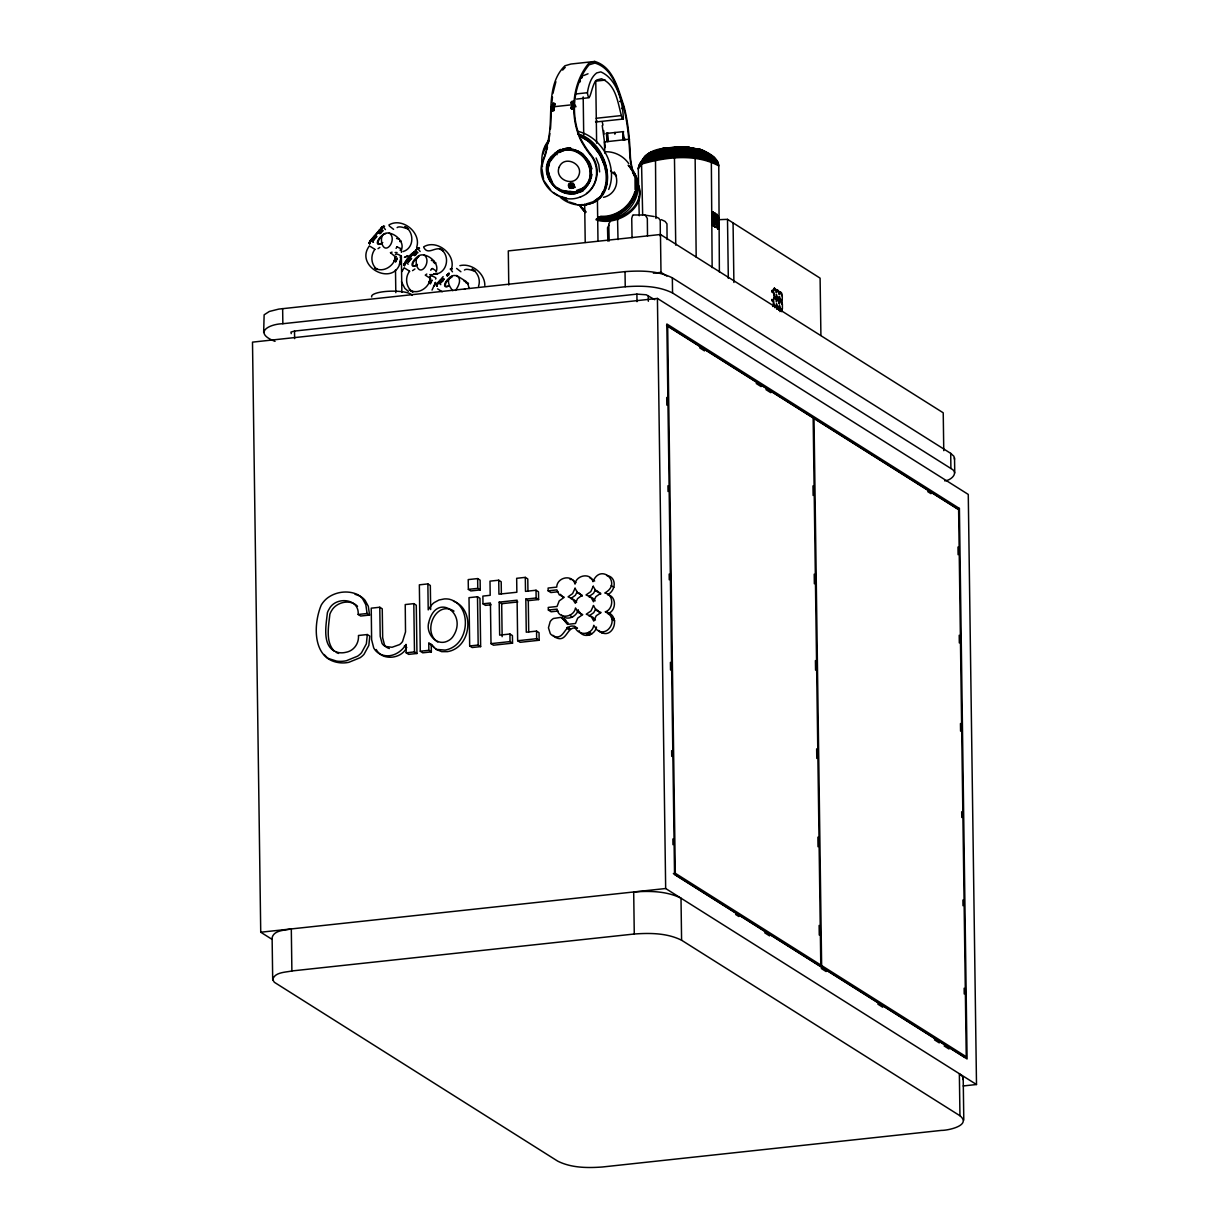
<?xml version="1.0" encoding="UTF-8"?>
<svg xmlns="http://www.w3.org/2000/svg" width="1229" height="1229" viewBox="0 0 1229 1229"><rect width="100%" height="100%" fill="white"/><g stroke="black" fill="none" stroke-linecap="round" stroke-linejoin="round"><path stroke-width="1.5" d="M712.82 216.581L712.052 223.632A2.166 0.768 83.6 0 0 712.236 224.723L713.557 226.182M713.02 221.128L712.374 223.586A2.166 0.768 83.6 0 0 712.559 224.692L713.711 226.182L713.988 224.907M608.017 140.767L606.926 138.447L607.633 140.813L607.141 133.423M623.549 139.092L623.195 131.611M717.782 221.681L718.719 222.249C715.754 221.481 718.873 215.843 717.383 218.9M381.635 227.826L384.585 226.259A4.056 1.705 -47.5 0 0 381.082 228.072L370.559 240.3L369.576 243.711A2.473 2.243 -40 0 1 370.267 242.297L371.158 239.87L382.803 227.15A2.427 1.828 74 0 1 383.525 226.382M551.191 109.75L550.761 124.421A86.752 81.129 -81.5 0 1 550.438 129.03M641.891 160.769L638.297 168.127L638.619 189.02M587.401 92.713C589.828 108.336 591.794 79.701 597.893 79.685L601.488 78.764C616.774 84.847 617.91 104.45 622.135 118.261A4.409 1.521 83.8 0 0 623.318 119.013C623.011 102.898 617.388 79.102 600.797 71.881L596.649 72.941C590.627 77.642 588.63 85.523 587.401 92.713L576.647 93.88M413.789 252.421L413.927 252.529A1.628 1.475 -57.8 0 1 414.603 251.96L414.619 251.837M275.05 341.37C252.79 332.752 268.951 324.057 282.854 323.719L625.238 286.756C641.077 285.62 658.068 285.743 672.555 292.978L950.908 468.495C959.496 472.719 950.908 480.57 944.686 480.862M272.7 979.713C274.559 972.031 285.62 972.4 291.887 970.956L634.272 934.009C650.11 932.872 667.101 932.98 681.588 940.231L959.957 1115.748C971.832 1125.365 948.373 1130.48 941.368 1130.403L602.333 1166.997C587.385 1168.072 571.362 1167.965 557.689 1161.128L274.344 982.278L272.7 979.713L272.116 937.681C273.959 930.015 285.02 930.368 291.304 928.924L291.887 970.956M954.487 459.293L953.919 456.297L950.708 453.363L672.34 277.846C657.853 270.61 640.862 270.503 625.023 271.624L278.783 309.093L269.32 311.475L264.127 314.824L263.667 332.475M963.152 1079.63L962.584 1076.635L959.357 1073.716L959.957 1115.748M381.604 230.622L381.758 231.789A1.628 1.475 -57.8 0 1 379.239 232.773L379.346 232.373M446.542 275.219L448.247 273.929M774.608 297.264C771.797 303.471 775.729 295.636 773.64 292.563C771.29 292.487 771.213 288.876 773.609 291.242L774.47 288.17M781.936 304.346A4.025 1.383 83.8 0 0 781.444 302.395C782.612 300.997 783.15 289.138 779.278 293.193M401.437 252.36L401.253 248.565M401.176 255.617L399.563 264.281M779.171 305.529L779.37 307.25A4.071 1.398 83.8 0 1 778.909 308.202L778.049 308.494M779.048 296.45L779.125 298.539L777.926 299.43M446.926 274.912L446.91 275.342A1.628 1.475 -57.8 0 0 449.077 274.236L449.061 273.422M776.129 294.607L776.313 296.297A4.179 1.444 83.8 0 1 775.883 297.264L775.453 298.37A3.457 1.198 83.8 0 1 775.76 299.185M404.956 264.512A2.473 2.243 -53.4 0 0 404.479 265.756C403.65 261.224 415.172 247.321 416.493 253.681A1.628 1.475 -57.8 0 1 414.281 254.879M436.71 285.113L438.016 282.593M779.155 303.763L779.847 302.057A4.117 1.413 83.8 0 1 780.292 301.105L780.492 300.936M404.187 265.403A2.473 2.212 -23.2 0 1 404.925 264.081L405.447 262.33M438.031 282.885L437.478 284.467M591.579 169.003L590.857 167.405L591.241 169.771M719.042 222.864L717.782 222.326L717.613 223.309A2.166 0.768 83.6 0 1 717.29 223.786L715.831 221.358M718.12 222.295L717.951 223.279A2.166 0.768 83.6 0 1 717.613 223.755L717.137 223.832M376.458 236.751C373.57 232.358 370.19 246.491 375.936 236.076M378.901 231.421L379.945 232.389L381.497 231.175M411.177 258.643L409.687 258.075M413.466 253.635L413.881 252.513M416.17 253.481C416.155 252.022 415.463 254.879 414.327 254.802M443.761 279.198C442.978 283.1 438.999 281.303 440.274 282.025M551.882 102.268L552.482 97.045M554.509 107.107L554.924 103.589M635.101 189.696L635.024 178.558M635.67 190.649L636.392 184.98M713.849 215.352L713.25 216.765M716.154 221.312L715.247 222.664M713.895 219.146L714.571 216.995A2.32 0.83 83.6 0 1 714.295 216.074L714.172 215.305M713.972 223.862L714.894 222.449M715.785 216.519L715.708 219.515M776.098 292.656L777.358 290.029M713.911 220.068L713.573 222.188A2.304 0.83 83.6 0 1 713.849 223.11M773.225 290.459C773.456 285.789 777.327 289.86 776.544 292.61M776.236 301.735L777.727 298.908L776.559 294.561M379.899 229.946L379.884 229.977A1.628 1.475 -57.8 0 0 379.239 232.773M713.865 214.23L714.279 213.662A2.166 0.768 83.6 0 1 714.541 213.124L714.802 213.016M548.334 142.687L548.687 140.214M573.59 107.753L572.806 106.201M779.217 303.133L779.401 302.119A4.117 1.413 83.8 0 1 779.847 301.151L780.722 300.844L779.493 296.404M715.739 216.857L715.539 217.902M776.282 303.932C777.435 308.464 772.119 305.499 773.318 301.673L771.873 299.538L773.732 300.383M416.631 247.413C421.701 232.665 402.144 216.842 388.871 224.999M451.366 269.305C456.435 254.572 436.848 238.703 423.606 246.906M478.527 286.296C480.8 279.797 477.897 272.73 472.136 269.028C481.276 275.05 467.65 266.97 464.424 270.057M598.631 630.492C612.18 642.629 622.873 615.084 605.405 611.812C613.701 609.108 614.131 594.437 604.791 592.977C622.796 583.299 600.797 562.314 592.962 581.67C590.657 572.238 575.971 575.187 575.034 584.098C572.407 573.759 556.891 577.277 556.737 587.109L548.119 588.046L548.149 590.826L550.884 592.547L557.858 591.794M605.405 611.812L608.125 613.532C616.42 610.828 616.85 596.157 607.51 594.698C614.777 591.533 617.219 579.704 609.231 576.078M715.77 215.505L717.045 214.276L718.043 216.903L716.722 214.307L715.77 215.505L714.832 213.17M776.39 300.613L777.727 298.908M779.032 306.804L778.925 307.296A4.071 1.398 83.8 0 1 778.648 308.018M779.877 311.567L780.645 310M715.831 220.221L716.507 218.178A2.381 0.845 83.6 0 1 716.23 217.256L716.108 216.488M401.253 250.194C407.413 236.89 378.24 223.079 381.743 242.958C385.476 256.8 397.858 238.887 389.224 232.988M435.988 272.085C442.148 258.781 412.959 244.97 416.477 264.849C420.195 278.691 432.593 260.794 423.944 254.879M542.972 160.292C533.847 182.307 559.333 206.364 580.902 196.686M541.851 166.914L543.525 160.047A89.963 83.464 59.6 0 0 546.383 151.505M548.257 167.881L549.547 162.612M571.946 185.241L572.852 185.456M574.373 186.562L573.59 183.966L569.949 183.72M591.072 178.236L591.979 174.518M379.054 230.53L380.283 229.869M552.881 93.558L555.877 81.698M632.766 171.876L631.86 168.265A86.752 73.602 -42.1 0 1 629.862 156.144C629.048 139.522 627.696 122.854 623.456 106.677C617.972 90.808 613.271 68.486 594.974 63.063L589.106 64.784C572.668 84.417 570.195 115.772 580.902 139.169A89.963 83.464 59.6 0 0 591.088 154.9C602.425 168.235 597.248 191.109 580.349 196.932M571.101 102.191L571.593 103.482A1.567 1.229 -33.8 0 0 572.975 103.328L573.789 101.899M781.844 299.492L780.937 301.351M390.499 252.682L395.093 256.631L396.383 256.462M778.986 294.253L780.569 291.78M713.819 220.698L713.143 221.497M718.013 229.116L718.75 228.932A2.289 0.814 83.6 0 0 719.088 227.995L719.057 226.413A2.32 0.83 83.6 0 0 718.673 224.999C717.229 222.557 716.092 227.442 717.767 224.185M715.8 226.704L714.679 227.042L714.095 225.491M413.651 254.434L415.755 253.374M543.018 154.086L545.522 145.959L549.117 140.72M544.8 149.093L548.503 141.903M556.937 154.762L557.951 151.49M603.408 191.862C609.799 176.976 604.607 159.693 594.713 147.618M604.33 190.756L606.773 182.844M608.693 189.45C618.31 166.407 601.949 137.202 578.122 131.395M655.948 218.455L655.472 155.991L657.377 152.166L660.818 149.262L677.179 147.726C673.139 145.713 675.044 156.452 674.475 158.925L675.75 245.185M772.688 306.482L773.917 305.514L774.977 307.757M602.41 633.227L597.064 630.001L593.791 625.315C591.886 635.885 577.261 635.915 574.757 626.437C564.019 623.088 564.818 641.108 553.434 636.023A8.956 8.111 -57.8 0 1 550.285 633.596L548.457 627.819L550.146 621.705A8.88 8.05 -57.8 0 1 553.496 618.479L560.793 617.373L568.105 622.919M576.724 628.188C566.615 625.484 567.291 642.859 556.169 637.743A8.956 8.111 -57.8 0 1 553.004 635.316M434.283 286.173L435.527 282.47L434.144 286.234M775.96 305.483C774.792 308.187 773.625 302.81 773.763 301.627L771.92 300.798M435.527 282.47L432.024 290.105M399.425 264.327L400.731 260.533C395.354 288.492 353.66 266.847 369.407 245.892M597.079 120.841L596.434 121.917A4.409 1.521 83.8 0 1 595.543 121.579M548.779 172.168L548.718 173.596M452.487 271.824L450.644 269.335M781.844 309.309L781.552 311.567M373.017 239.025L373.631 240.039M380.222 232.435L381.405 231.113M447.31 275.357L448.385 273.606M395.508 257.245L394.232 260.947L395.584 257.307C393.71 266.57 382.603 273.191 374.553 267.876L377.026 269.443M430.227 279.152L428.89 282.931L430.211 279.137C428.598 288.508 417.276 295.068 409.272 289.783L412.975 292.103C406.246 288.139 404.449 277.739 409.549 271.348M595.558 589.551L593.53 593.33L588.768 596.664L592.685 598.077L595.174 600.873M595.804 608.862L593.73 612.672L588.983 615.913L592.87 617.25L595.42 620.061M670.834 148.048C659.789 147.634 642.444 151.536 641.584 164.978L642.659 214.768M577.369 591.533L575.326 595.312L570.809 598.554L574.358 599.921L576.631 602.333M634.855 191.586C630.738 206.242 616.006 217.441 600.643 216.243M632.489 199.805L635.424 192.538M776.682 309.032L777.911 308.095L776.728 303.886M777.127 308.986L777.665 308.172M551.806 109.412L552.466 108.536M596.511 627.036C595.205 634.241 585.311 638.558 580.211 632.612M393.587 229.331L389.301 225.998M460.89 271.763L456.604 268.429M714.141 223.002L714.648 221.742A2.304 0.814 83.6 0 1 714.356 220.821L714.249 220.037M718.182 229.009L717.582 228.225A2.274 0.814 83.6 0 1 717.29 227.196L716.338 225.875L715.247 227.365M716.031 219.392L716.891 218.87M578.229 609.692C576.678 616.85 566.661 621.459 561.622 615.084M395.738 261.869L397.32 258.382M430.457 283.761L432.04 280.273M395.339 261.746L397.121 258.259M430.058 283.653L431.84 280.151M776.498 290.658L777.604 289.967M615.145 132.486L614.869 134.161L614.638 132.532M618.648 215.567C613.041 220.052 603.5 220.882 596.418 218.762M623.456 106.677L622.919 107.676A1.89 0.799 -15.9 0 1 621.536 108.49M379.776 607.249L380.207 636.315L382.081 643.489A9.955 9.018 -57.8 0 0 385.445 646.454L392.02 647.268L399.456 644.641A11.752 10.646 -57.8 0 0 402.574 641.492L405.524 631.921L405.232 604.56L413.804 603.639L416.278 605.206L416.954 653.49L408.658 654.381L406.184 652.814L406.062 644.395C401.115 652.568 391.16 658.391 381.436 654.673A17.483 15.839 -57.8 0 1 373.724 647.96L371.619 639.741L371.235 608.171L379.776 607.249L382.25 608.801L382.68 637.882L384.554 645.041A9.955 9.018 -57.8 0 0 387.918 648.021L389.378 648.559M551.222 157.158C537.196 174.933 560.101 201.402 579.95 191.34M550.438 161.045L556.03 154.101M569.35 184.15L569.119 186.316M574.097 187.054L574.542 186.147M590.611 180.095L587.815 185.057L583.775 189.082M374.83 249.456C370.083 255.571 371.204 265.403 377.257 269.381M401.96 271.532L404.141 267.784M390.484 252.682L392.066 252.129M443.316 279.551L442.409 278.491L437.862 283.669M379.408 230.453L378.809 231.713M407.536 260.563L408.535 261.885M443.254 279.521L443.101 278.415M431.026 269.381L430.811 270.288M549.194 139.768C542.849 147.065 540.545 157.343 542.465 166.729M601.749 193.675L603.5 191.125M603.777 191.002C596.649 208.454 573.236 208.684 560.516 197.454M603.454 192.031L599.967 197.116L593.976 201.525M599.737 198.069C616.42 177.621 602.241 145.79 580.349 135.451M639.679 163.826L644.38 156.974C666.901 151.167 697.811 145.037 717.137 160.799C718.182 162.597 718.765 164.671 718.781 166.745L719.38 272.008M639.28 164.655L645.594 155.73C665.381 148.786 687.195 149.047 707.551 153.302L710.362 157.235L711.345 161.383L712.144 267.615M638.926 165.5L642.26 160.692C666.21 153.702 695.337 150.168 717.92 162.412M642.583 160.093L646.285 155.131C665.642 148.356 686.996 148.601 706.905 152.765L707.551 153.302M638.65 166.361L641.999 161.521C666.118 154.47 695.46 150.906 718.228 163.257M638.435 167.236L641.799 162.366C666.072 155.284 695.583 151.705 718.473 164.118M645.102 157.358L647.007 154.577C665.934 147.941 686.796 148.187 706.245 152.258L706.905 152.765M643.351 159.401L647.76 154.04C666.395 147.695 687.334 147.388 706.245 152.258M638.297 168.127L641.676 163.227C666.026 156.114 695.66 152.519 718.642 164.978M638.204 169.003L641.599 164.102C666.01 156.974 695.706 153.364 718.75 165.869M647.56 155.637L649.327 153.072M652.138 153.395L653.644 151.213L661.002 149.723M405.985 649.02C401.53 656.225 391.728 658.913 383.909 656.225A17.483 15.839 -57.8 0 1 376.197 649.526M440.182 281.149L440.934 282.486M405.017 262.622L415.878 250.163M437.601 283.162L443.131 276.633M627.804 206.303L630.615 202.401M628.08 206.779C635.362 199.006 638.926 187.807 636.115 177.375M415.433 251.791L415.648 252.821M552.021 108.659L552.436 110.84M573.298 107.968L572.775 108.505A1.567 1.398 -50.7 0 1 571.377 108.659L570.886 108.229M606.88 133.377L607.003 135.804M622.734 131.687L623.241 139.922L625.346 139.645M779.816 310.415L780.876 309.923L779.616 305.483M618.54 218.255L617.588 220.59L618.018 239.624M440.719 279.69L437.893 282.747A4.056 1.705 -47.5 0 0 436.648 285.451M551.468 157.373L558.934 150.353M552.159 157.819L555.815 153.456L560.547 150.23A25.041 23.228 59.6 0 1 570.41 147.941M372.556 239.532L372.879 238.718M373.539 240.438L376.904 236.536L375.905 235.63M405.278 263.129L413.512 253.466M414.204 252.682L415.755 251.991M408.274 262.345L411.623 258.428M440.858 282.885L444.207 278.983M447.248 276.202L448.908 273.053M381.343 230.315L379.976 230.422M419.55 248.212L416.354 249.717L417.307 249.118M571.408 102.099L571.977 101.608A1.567 1.229 -33.8 0 1 573.359 101.454L573.82 101.838M426.786 274.021L425.249 275.127L430.672 278.599M608.969 225.061L607.525 227.764L607.863 241.145M562.652 70.084L565.232 67.365M555.262 153.149C530.559 170.539 562.897 207.993 584.973 188.544M569.734 183.751L568.843 186.439L571.224 187.822M572.929 185.994L571.838 185.687M574.327 186.547L573.206 187.607M574.65 186.808C569.473 192.185 564.357 181.769 573.16 183.182M582.454 188.36C601.826 174.241 581.425 142.334 560.224 151.705M583.222 189.327C601.288 176.223 586.556 145.867 565.371 149.216M586.525 193.491C598.446 184.642 599.737 166.407 590.534 155.146A89.963 83.464 59.6 0 1 580.349 139.415C569.503 115.434 571.992 83.326 588.814 63.217L594.805 61.45C613.517 66.996 618.325 89.825 623.933 106.047C628.342 122.746 629.663 139.952 630.431 157.112A86.752 73.602 -42.1 0 0 632.428 169.218L633.334 172.828M381.067 228.148L381.804 227.396M414.926 268.982L412.545 270.641M429.72 274.651L432.7 274.651M775.253 297.479L775.438 297.31A4.179 1.444 83.8 0 0 775.76 296.757M379.869 247.413L378.01 248.673M632.72 215.198L631.737 218.363L632.044 237.781M607.679 133.285L608.125 141.565M623.595 131.564L622.919 134.099M621.69 211.572L625.361 208.408M621.982 212.049L628.403 206.595M716.338 225.875L716.968 227.227A2.274 0.814 83.6 0 0 717.26 228.256L718.427 228.963M553.833 110.687L554.202 108.69M573.467 106.754L573.098 106.385A1.567 1.398 -50.7 0 0 571.562 106.477L571.039 108.352M571.562 106.477L570.901 108.044M610.506 221.082L608.739 223.893L609.169 241.038M455.483 290.459C470.676 269.074 437.017 271.901 452.81 290.751M396.967 246.845L396.076 248.396M400.116 250.24L401.023 248.704L396.967 246.86M464.285 289.291L465.069 289.092M593.131 201.894L599.122 197.485M593.53 202.631C619.646 186.501 604.868 145.79 580.626 135.328M644.948 158.111L645.793 157.512M552.727 103.451L552.359 105.586M571.823 101.392L571.162 103.021M555.539 152.734L560.424 149.385M557.398 152.765L562.129 149.539M585.695 188.037L582.546 190.188A25.041 23.228 59.6 0 1 566.815 191.709M548.149 590.826L556.875 589.889L559.241 594.79L564.265 597.279L559.21 600.904L557.029 606.481L548.226 607.433L548.395 610.06L557.09 609.123C558.473 619.8 573.974 617.557 575.495 607.971L578.076 612.426L582.73 614.592L577.707 618.11L575.479 623.502L567.445 624.363L562.114 617.88M416.001 252.314L414.619 252.114M717.598 218.992L718.105 221.65M431.686 268.752L432.485 268.552M554.709 153.395L560.286 150.353M559.641 152.504L562.805 150.752M577.707 191.002C604.053 181.738 585.281 140.628 560.777 151.459C534.093 160.876 553.695 202.462 578.26 190.756M573.697 193.583L575.31 193.567M585.035 187.392L576.524 190.464M407.736 255.909L404.433 257.337M404.725 257.399L407.736 255.724M583.253 75.691L588.015 73.786M620.276 212.31L614.592 215.29L606.972 217.21L599.291 217.195M614.777 215.858L622.12 212.018M617.803 216.78C636.084 209.821 645.978 182.983 630.477 168.542M660.818 149.262L662.508 148.525M403.02 251.576C414.572 248.181 414.327 231.544 404.833 226.597C413.958 232.604 400.347 224.523 397.121 227.611M781.122 310.292L782.397 308.771L782.381 304.3A4.025 1.383 83.8 0 0 781.89 302.349L781.383 301.305M713.296 221.481L713.895 222.157A2.304 0.83 83.6 0 1 714.172 223.079L714.295 223.832M381.282 230.407L379.884 230.222L380.852 230.453M452.134 268.752L450.935 268.782A2.427 1.828 74 0 0 450.413 269.136M451.028 268.736L450.321 269.043A4.056 1.705 -47.5 0 1 451.919 268.659L452.118 268.798M467.696 283.884L468.464 283.392L466.068 282.9M714.187 214.199L712.989 211.849A2.489 0.891 83.6 0 0 712.39 212.34L712.682 221.159M568.075 149.047L570.594 148.832L564.388 149.861M682.602 147.849C690.206 144.023 696.121 152.457 695.153 159.401L696.182 257.153M395.093 252.513L397.059 252.513M651.001 152.227L664.843 148.033M650.156 152.626L666.026 147.91M648.543 153.548C666.533 147.019 687.318 146.359 705.569 151.781M662.554 149.247L667.209 147.849M662.877 149.523L668.407 147.849M644.964 156.329C667.209 150.03 694.953 146.097 715.493 158.587M643.842 157.65C666.717 150.967 694.523 147.603 716.092 159.294M643.366 158.357C666.564 151.597 694.769 148.171 716.645 160.031M642.936 159.109C666.425 152.258 694.984 148.786 717.137 160.799M642.567 159.893C666.302 152.964 695.168 149.462 717.552 161.598M586.187 203.953L592.163 202.078M715.816 224.415L715.57 222.633M603.5 197.347C615.775 194.566 619.969 180.878 614.101 171.999L616.482 175.993L610.536 170.892M614.884 215.766L606.88 217.856L598.969 217.84M559.717 150.599L570.348 149.078M569.396 183.858L570.517 183.474M779.862 291.887L781.874 295.79M399.778 241.575L401.1 241.114L400.147 240.546M434.513 263.467L435.88 262.837L433.484 262.361M433.622 274.221L437.647 273.529L433.56 274.267C447.479 274.497 451.32 254.603 439.552 248.488L443.054 251.054M433.56 274.359L437.739 273.652M629.509 139.169L604.315 141.95L604.868 153.256M607.326 141.642L606.312 133.454L607.986 133.239M624.962 138.892L623.149 139.123L623.994 139L623.241 136.696M459.907 265.648C471.629 262.76 485.132 273.483 484.825 285.604M435.604 279.044C438.031 278.138 430.427 274.543 430.089 276.54M654.734 299.692L646.27 294.776L636.899 294.115L294.514 331.062L290.95 332.091L291.242 333.643M594.805 61.45L570.932 64.031L564.941 65.782C549.44 80.837 551.253 104.757 550.208 124.667A86.752 81.129 -81.5 0 1 548.564 138.431L547.781 142.933A89.963 83.464 59.6 0 1 542.972 160.292M596.342 81.068L605.298 80.1M576.601 99.073L589.137 97.721M596.203 118.276L621.29 115.572M596.142 121.963L623.026 119.059M606.312 133.454L623.026 131.657L624.086 139.799M569.227 188.037L575.203 187.392M943.764 450.674L943.227 412.806L660.465 234.493L508.299 250.916L508.775 285.005M653.382 273.191L660.987 272.362L666.855 276.064M963.198 1085.96L976.502 1084.516L968.268 494.427L657.423 298.432L252.498 342.138L260.732 932.227L272.07 939.371M771.797 291.734L773.64 292.563M774.869 297.157L773.195 292.61M775.038 297.587L775.898 298.324A3.457 1.198 83.8 0 1 776.313 299.63L776.682 301.689M780.722 300.844L779.232 297.894M773.717 305.791L774.608 306.513M777.911 308.095L776.467 305.299M780.876 309.923L779.355 306.973M959.403 508.453L666.84 323.98L674.537 874.51L967.085 1058.983L959.403 508.453L957.452 508.652L666.517 325.209M430.672 609.569L430.334 585.48L427.861 583.913L419.35 584.835L420.272 651.247L422.745 652.814L431.348 651.892L431.241 644.442L432.086 645.071L428.752 642.89L428.86 650.325L431.348 651.892M477.635 578.582L468.218 579.596L468.357 589.367L470.83 590.934L480.247 589.92L480.124 580.149L477.635 578.582L477.774 588.353L480.247 589.92M501.371 594.006L501.202 581.778L498.728 580.211L490.002 581.148L490.187 595.297L482.874 596.096L482.982 603.808L485.455 605.375L491.047 604.776M527.948 591.195L527.779 578.936L525.305 577.369L516.672 578.306L516.856 592.24L498.928 594.175L498.728 580.211M468.357 589.367L477.774 588.353M482.982 603.808L490.432 603.009L491.001 643.643L493.474 645.21L512.539 643.151L512.432 635.577L509.943 634.01L499.665 635.132L499.204 602.133L517.102 600.198L517.655 640.739L520.144 642.306L539.147 640.263L539.039 632.658L536.551 631.091L526.273 632.213L525.812 599.091L528.286 600.658L538.609 599.552L538.502 591.81L536.028 590.243L525.505 591.379L525.305 577.369M477.497 596.741L469.002 597.663L469.678 645.962L472.151 647.529L480.647 646.608L479.971 598.308L477.497 596.741L478.173 645.041L480.647 646.608M367.087 613.517L365.827 604.745L362.663 598.861A20.616 18.665 -57.8 0 0 357.578 594.559C347.699 589.935 334.933 591.763 326.561 598.723A23.459 21.246 -57.8 0 0 321.261 605.052C313.165 624.178 312.227 659.143 339.096 662.677A31.724 28.743 -57.8 0 0 348.79 662.323L360.02 657.761A19.065 17.267 -57.8 0 0 364.03 654.274L368.838 645.425L369.791 636.1L367.317 634.533L358.469 635.485C359.083 643.535 353.752 651.124 345.549 652.369A18.742 16.976 -57.8 0 1 338.421 652.522C321.199 648.436 326.069 625.484 327.39 612.703A17.39 15.747 -57.8 0 1 329.295 608.831C335.701 596.357 359.452 598.077 358.177 614.469L367.087 613.517L369.56 615.068L368.316 606.296L365.136 600.428A20.616 18.665 -57.8 0 0 360.051 596.126L354.997 594.237M369.56 615.068L360.65 616.036L358.177 614.469M525.812 599.091L536.136 597.985L538.609 599.552M499.204 602.133L501.678 603.7L517.793 601.964M558.074 611.028L551.114 611.781L548.395 610.06M420.272 651.247L428.86 650.325M517.655 640.739L536.658 638.696L539.147 640.263M406.184 652.814L414.48 651.923L416.954 653.49M469.678 645.962L478.173 645.041M491.001 643.643L510.05 641.584L512.539 643.151M260.732 932.227L665.672 888.521L976.502 1084.516M818.837 965.211L820.788 965.011L813.152 417.952L667.67 326.223L675.305 873.281L820.788 965.011M819.697 965.748L821.633 965.548L966.255 1056.74L958.62 509.682L813.997 418.49L821.633 965.548M966.255 1056.74L964.319 1056.94L673.369 873.496M605.298 147.572L602.225 125.542M663.092 148.356L676.58 147.004M661.939 148.74L676.78 147.173M661.371 148.97L676.979 147.419M660.28 149.569L675.243 148.002L691.021 148.371M659.251 150.307L675.074 148.648L691.773 149.032L704.862 151.336M712.989 216.519L712.067 212.387A2.489 0.891 83.6 0 1 712.666 211.895L713.373 212.064M715.324 213.815L716.092 215.474M713.097 216.796L713.834 217.472A2.366 0.845 83.6 0 1 714.11 218.378L714.233 219.115M718.965 217.472L718.642 218.178L717.721 216.949M715.048 222.434L714.31 221.773A2.304 0.814 83.6 0 1 714.034 220.851L713.972 220.483M715.094 222.695L717.091 225.644M715.954 221.927L716.799 223.355M717.306 224.292L718.351 225.03A2.32 0.83 83.6 0 1 718.735 226.443L718.75 228.026A2.274 0.814 83.6 0 1 718.519 228.794M604.56 151.828C613.993 151.09 623.487 155.929 628.818 163.703M598.4 216.888C620 219.807 641.553 198.099 635.531 176.423M599.583 217.671L607.249 217.687M599.26 218.316C626.452 223.048 650.755 185.963 628.772 165.669M633.35 214.967L644.165 215.029M675.689 147.034L688.993 147.342M675.597 147.157L689.408 147.48M675.412 147.511L690.237 147.849M675.32 147.741C688.993 147.649 704.386 147.649 714.832 157.926M571.546 148.54C555.646 146.159 543.049 164.502 550.024 178.727M572.914 192.062L561.914 190.387M574.312 192.723L562.682 190.956L557.014 187.53M581.409 204.628L586.341 204.751M577.83 204.675C623.272 208.362 611.12 141.95 577.814 134.022M380.268 229.961L380.929 230.929M370.912 240.177L370.712 240.147A4.056 1.705 -47.5 0 0 369.545 243.741L369.745 243.864A2.473 2.243 -53.4 0 1 370.39 242.405L370.282 242.297M405.631 262.084L405.432 262.054A4.056 1.705 -47.5 0 0 404.264 265.633A2.473 2.243 -40 0 1 404.909 264.296M691.942 148.386L703.387 150.552M399.978 257.122C404.74 257.445 395.83 252.283 395.369 254.633M570.01 579.381L571.424 579.52M396.598 238.472L399.21 239.286M431.318 260.364L433.929 261.178M463.901 280.919L467.604 282.9L469.201 288.492M606.619 575.525L607.956 575.679M644.657 215.06L654.227 216.55M715.57 227.334L714.679 227.042M717.475 223.801L716.476 223.386M686.888 147.096L701.052 149.631L712.543 156.068M686.043 147.111L701.851 149.907L714.126 157.297M685.183 147.188L690.252 148.095M684.323 147.342L688.762 148.125M683.462 147.557L686.857 148.156M599.691 631.506C609.538 634.579 617.127 618.97 608.017 613.701M596.941 219.131C616.543 225.414 646.7 206.718 637.989 184.488M595.942 219.714C615.837 227.104 647.376 208.3 638.558 185.441A89.963 65.337 -28.9 0 1 636.914 182.43M589.628 577.645L594.682 581.04M573.252 149.508L576.109 150.337M570.917 187.684L569.426 186.808M559.625 196.21L566.692 198.222M655.779 216.888L658.775 218.224L660.219 220.467L660.342 236.137M777.158 290.013L778.633 290.935L779.416 294.207M576.785 190.802L580.18 191.878M569.396 202.002L576.14 204.137M414.88 252.129L415.817 252.513M774.285 288.185L775.806 290.889M661.248 219.622L665.104 221.404L666.963 223.847L667.07 239.501M438.476 282.317L440.781 284.667M453.455 601.196C472.566 608.094 471.859 637.974 456.143 648.297A22.183 20.094 -57.8 0 1 447.571 651.631L441.641 651.647L435.911 649.281M705.185 152.381L706.183 152.734M563.527 619.093L564.848 619.6M383.479 227.211L385.414 229.593M418.198 249.103L420.134 251.484M336.208 652.43L338.543 653.444M443.177 251.115C436.863 244.095 428.829 256.093 424.02 247.889M645.348 215.259L647.33 218.455L647.514 235.999M327.621 658.252L336.623 661.11A31.724 28.743 -57.8 0 0 346.301 660.756L357.547 656.194A19.065 17.267 -57.8 0 0 361.541 652.707L366.365 643.858L367.317 634.533M371.158 239.87L373.478 242.221M714.633 213.078L715.662 213.785M572.714 579.904L575.986 582.623M600.704 594.206L597.033 590.703M577.553 150.737L582.73 153.763L589.336 161.782M553.234 192.492L558.027 195.288M582.331 596.142L578.859 592.701M573.221 101.239L573.943 102.422L573.129 103.528A1.567 1.229 -33.8 0 1 571.731 103.682L571.132 103.098M552.22 105.371L552.635 105.74A1.567 1.229 -33.8 0 0 554.018 105.586L554.847 104.48L554.11 103.313A1.567 1.229 -33.8 0 0 552.896 103.405M700.238 149.385L703.956 151.643M699.409 149.185L704.171 152.073M700.1 149.938L703.157 151.797M718.043 217.579L718.965 218.147M717.721 217.625L718.642 218.178M717.782 222.326L718.719 222.895M581.901 137.018L588.215 140.889M579.52 135.82L587.585 140.751L594.944 147.741M561.346 197.086L567.783 201.018M370.267 246.415L374.906 249.333M404.986 268.306L409.626 271.225M437.57 288.846L442.21 291.765M718.366 219.73A479.663 434.513 -57.8 0 1 727.507 219.346L820.096 278.138L820.911 335.456M771.873 299.538L773.302 300.429M699.67 347.838L704.524 350.895M756.25 383.509L761.104 386.567M765.944 389.624L770.798 392.681M927.757 491.646L930.967 493.674M456.527 275.434L466.513 281.718M432.485 268.552L435.819 270.703M407.859 260.763L408.212 261.685L410.793 258.121M611.166 585.618L613.901 587.324M611.489 617.404L614.208 619.124M611.95 619.124L614.684 620.845M569.78 615.391L572.514 617.112M589.121 632.152L591.856 633.872M587.6 633.012L590.335 634.732M563.281 618.648L566.001 620.368M574.757 626.437L577.476 628.157M585.941 633.534L588.676 635.255M567.537 627.22L570.256 628.941M567.015 627.543L569.749 629.263M566.661 628.08L569.396 629.801M404.326 645.978L406.799 647.545M735.633 914.468L738.859 916.511M764.715 932.811L769.569 935.868M821.295 968.483L826.134 971.54M877.859 1004.154L882.714 1007.212M934.439 1039.826L939.279 1042.883M944.133 1045.94L948.988 1048.998M571.101 108.475L571.531 108.782A1.567 1.398 -50.7 0 0 572.929 108.628L573.451 106.938M554.141 108.567L553.695 108.26A1.567 1.398 -50.7 0 0 552.313 108.413M380.744 228.471L383.264 230.837M453.993 611.105C436.018 599.737 421.701 631.89 437.801 642.045M581.778 614.884L578.675 611.059M408.197 264.189L406.645 262.883M777.435 290.105L778.817 292.994M599.86 612.856L597.294 609.983M373.124 242.036L371.926 240.992M408.366 291.35L404.879 288.416L401.468 281.764M562.959 597.34L560.47 594.36M436.879 286.142L436.694 285.712A4.056 1.705 -47.5 0 0 436.848 286.173L437.063 286.296A2.473 2.243 -53.4 0 1 437.186 285.773M334.396 651.309C325.209 641.845 328.65 626.114 329.864 614.27A17.39 15.747 -57.8 0 1 331.769 610.398C336.685 601.918 350.557 598.861 357.531 606.312M327.805 658.314L324.149 654.504M415.433 250.378L417.998 252.728M415.218 251.499L416.908 253.036L414.665 255.647L412.975 254.111M378.24 232.204L379.93 233.756L382.173 231.144L380.483 229.608L372.817 238.672L373.032 239.747M591.717 144.254L600.843 155.791L604.069 163.349M550.592 189.911L544.14 181.032M628.111 165.27L633.304 171.2M582.561 207.947L586.156 211.956M579.765 205.596L584.651 211.035M580.334 206.549L585.234 211.987M580.626 207.025L585.511 212.479M585.142 212.54L579.934 205.135M415.848 250.117L415.817 250.086A4.056 1.705 -47.5 0 1 419.335 248.12M432.654 645.778L434.16 647.698M429.612 643.52L436.525 649.419L445.098 650.08A22.183 20.094 -57.8 0 0 453.67 646.731C469.908 636.269 469.954 604.545 449.399 599.245A22.859 20.709 -57.8 0 0 444.283 598.938L439.014 599.998L434.114 602.64A15.209 13.78 -57.8 0 0 430.15 607.018L428.214 609.861L427.861 583.913M551.222 107.906L550.638 107.077L574.511 104.511L575.863 106.385A1.936 0.937 5.6 0 1 575.802 106.877M716.568 218.9L716.169 218.209A2.381 0.845 83.6 0 1 715.908 217.287L715.831 216.934M778.479 308.448L779.278 310.184M778.372 299.384L779.601 303.717M777.296 298.954L776.421 296.681M552.436 182.46L548.426 172.982M715.401 217.932L716.154 220.191M579.105 630.661L579.596 631.706M632.566 171.614L635.608 178.159M632.459 171.814L634.748 176.73M551.929 110.41L551.606 109.642M714.832 226.735L714.31 224.876M600.566 155.914L604.438 164.978M601.457 155.622L604.637 163.119M778.495 309.247L778.848 310.23M596.111 157.973L598.8 164.763L599.629 171.906M552.174 105.356L552.866 103.666A1.567 1.229 -33.8 0 1 554.264 103.513M579.75 79.117L580.318 80.807A1.89 1.49 21.8 0 1 579.55 82.205M781.567 310.246L781.997 311.521M778.572 300.69L779.078 303.041M590.12 163.058L591.81 168.711M543.617 179.296L541.897 168.711M602.225 121.656L602.963 125.128M605.267 164.609L607.095 173.934M605.436 168.588L606.174 172.306M636.146 181.815L636.683 185.471M554.34 108.997L553.68 110.564A1.567 1.398 -50.7 0 1 552.282 110.718M603.639 130.535L604.084 134.145M554.678 103.973L553.88 105.387A1.567 1.229 -33.8 0 1 552.482 105.54M772.319 299.492L772.35 300.752M638.788 196.671L639.218 215.797M957.99 547.013L958.098 554.694M959.219 635.255L959.327 642.936M960.463 723.497L960.571 731.178M961.692 811.739L961.769 817.5M962.921 899.981L962.998 905.727M964.15 988.224L964.227 993.969M954.534 457.787L954.749 472.919M963.198 1078.14L963.797 1120.172M950.708 453.363L950.908 468.495M812.984 485.885L813.122 495.471M814.228 574.173L814.351 583.775M815.426 660.557L815.564 670.143M816.655 748.845L816.793 758.447M817.899 837.149L818.022 846.735M819.129 925.437L819.267 935.039M772.211 290.367L772.242 291.688M733.068 223.248L733.897 282.486M727.507 219.346L728.321 278.368M672.34 277.846L672.555 292.978M681.588 940.231L681.004 898.199C666.517 890.948 649.526 890.841 633.688 891.977L634.272 934.009M666.717 397.459L666.825 405.14M667.962 485.747L668.038 491.508M669.191 574.051L669.267 579.811M670.419 662.339L670.527 670.02M671.648 750.642L671.741 756.403M672.893 838.946L672.97 844.692M660.465 234.493L660.987 272.362M657.423 298.432L665.672 888.521M648.267 295.605L648.344 301.274M636.899 294.115L637.006 301.673M625.023 271.624L625.238 286.756M596.633 143.209L595.773 81.928A6.483 1.598 -0.8 0 0 595.42 81.099M597.432 200.65L597.985 240.869M583.191 96.907L583.714 135.205M584.681 204.152L585.219 242.451M536.028 590.243L536.136 597.985M536.551 631.091L536.658 638.696M528.286 600.658L528.716 631.936M509.943 634.01L510.05 641.584M501.678 603.7L502.139 636.683M430.012 276.494L430.089 282.209M413.804 603.639L414.48 651.923M401.361 256.17L401.868 292.333M395.492 269.827L395.815 292.671M294.514 331.062L294.622 338.62M282.639 308.587L282.854 323.719M417.783 248.903A2.35 1.905 82.1 0 1 418.09 248.535M417.63 248.842A2.427 1.828 74 0 1 418.259 248.289M404.126 265.172A2.473 2.135 -9.4 0 1 404.879 263.928M404.218 264.22A2.473 1.705 16.6 0 1 404.94 263.329M404.141 264.573A2.473 1.89 9.9 0 1 404.894 263.544M417.077 249.226A2.473 1.459 62.3 0 1 417.737 248.504M416.831 249.364A2.473 1.229 57.8 0 1 417.353 248.719M416.6 249.533A2.473 0.968 53.9 0 1 416.969 248.98M404.756 263.037A2.473 1.014 30.6 0 1 405.278 262.591M404.525 263.436A2.473 1.275 26.6 0 1 405.14 262.852M404.356 263.836A2.473 1.506 22 0 1 405.032 263.098M404.095 264.88A2.473 2.028 1.5 0 1 404.863 263.743M417.445 248.842A2.473 1.675 67.5 0 1 418.106 248.319M417.215 264.604A6.775 2.827 -47.5 0 1 412.145 263.728A6.775 2.827 -47.5 0 1 419.396 255.801M417.399 264.465A6.037 2.519 -47.5 0 1 412.775 264.174A6.037 2.519 -47.5 0 1 418.259 257.107M369.391 243.265A2.473 2.135 -9.4 0 1 370.159 242.021M369.468 243.511A2.473 2.212 -23.2 0 1 370.19 242.174M369.499 242.313A2.473 1.705 16.6 0 1 370.221 241.437M369.407 242.666A2.473 1.89 9.9 0 1 370.159 241.652M382.572 227.211A2.473 1.675 67.5 0 1 383.371 226.428M382.342 227.319A2.473 1.459 62.3 0 1 383.018 226.597M382.111 227.457A2.473 1.229 57.8 0 1 382.634 226.827M381.866 227.626A2.473 0.968 53.9 0 1 382.234 227.088M370.021 241.145A2.473 1.014 30.6 0 1 370.543 240.7M369.806 241.545A2.473 1.275 26.6 0 1 370.405 240.945M369.622 241.944A2.473 1.506 22 0 1 370.298 241.191M369.376 242.989A2.473 2.028 1.5 0 1 370.144 241.852M382.496 242.712A6.775 2.827 -47.5 0 1 377.61 241.207A6.775 2.827 -47.5 0 1 385.752 233.694M382.68 242.559A6.037 2.519 -47.5 0 1 378.04 242.743A6.037 2.519 -47.5 0 1 382.357 235.999M371.726 296.972A20.294 5.008 -0.8 0 1 389.793 291.212A20.294 5.008 -0.8 0 1 412.099 295.39M583.222 190.787A25.947 24.073 59.6 0 1 579.013 192.369M577.261 192.845A25.947 24.073 59.6 0 1 566.646 192.492M584.128 189.481A25.041 23.228 59.6 0 1 578.644 191.355M572.791 191.724A25.041 23.228 59.6 0 1 569.857 191.34M549.901 133.623A86.752 81.129 -81.5 0 1 549.133 138.186M547.473 147.127A89.963 83.464 59.6 0 1 546.767 150.061M571.562 106.155A1.567 1.398 -50.7 0 1 572.96 106.001M620.046 101.239A3.795 1.598 -15.9 0 0 621.398 100.071L620.845 101.07A1.89 0.799 -15.9 0 1 620.046 101.654M581.547 76.966A3.825 3.011 21.8 0 1 580.764 77.857M581.701 76.613A3.825 3.011 21.8 0 0 581.701 75.03L582.254 76.72A1.89 1.49 21.8 0 1 581.102 78.241M574.004 186.869A1.997 1.859 59.6 0 1 572.207 187.069L571.454 186.485A1.751 1.613 59.6 0 1 571.193 186.086M571.055 185.164A1.751 1.613 59.6 0 1 571.162 184.703L571.715 183.981A1.997 1.859 59.6 0 1 573.497 183.797M436.802 284.759A2.473 1.705 16.6 0 1 437.524 283.868M436.986 284.544A2.473 1.89 9.9 0 1 437.478 284.099M437.34 283.576A2.473 1.014 30.6 0 1 437.862 283.131M437.109 283.991A2.473 1.275 26.6 0 1 437.724 283.392M436.94 284.391A2.473 1.506 22 0 1 437.616 283.638M448.493 286.034A6.775 2.827 -47.5 0 1 444.913 283.653A6.775 2.827 -47.5 0 1 451.98 276.341M448.815 285.789A6.037 2.519 -47.5 0 1 445.62 283.669A6.037 2.519 -47.5 0 1 451.934 277.155M547.412 173.12C548.58 177.099 548.395 169.802 547.412 173.12M428.598 623.072C425.864 634.318 437.401 647.268 448.646 640.493A11.583 10.493 -57.8 0 0 452.702 636.945C468.94 613.717 436.049 590.826 428.598 623.072M559.164 167.19C554.049 179.111 573.989 187.929 578.751 175.532C583.867 163.595 563.942 154.793 559.164 167.19M593.484 605.544L591.011 610.967L586.248 614.193L591.118 616.313L593.761 621.06L596.265 615.729L601.135 612.534L596.142 610.337L593.484 605.544M593.238 586.264L590.796 591.61L586.033 594.944L590.934 597.14L593.469 601.764L595.911 596.618L600.735 593.3L595.85 591.057L593.238 586.264M575.064 588.245L572.606 593.592L568.075 596.833L572.468 598.846L575.341 603.331L577.569 598.661L582.116 595.205L577.63 593.023L575.064 588.245M570.824 184.55L570.609 184.949A1.751 1.613 59.6 0 0 570.886 186.731L571.654 187.315A1.997 1.859 59.6 0 0 573.451 187.115L573.989 186.393A1.751 1.613 59.6 0 0 573.713 184.627L572.944 184.043A1.997 1.859 59.6 0 0 571.147 184.227L570.824 184.55"/></g></svg>
